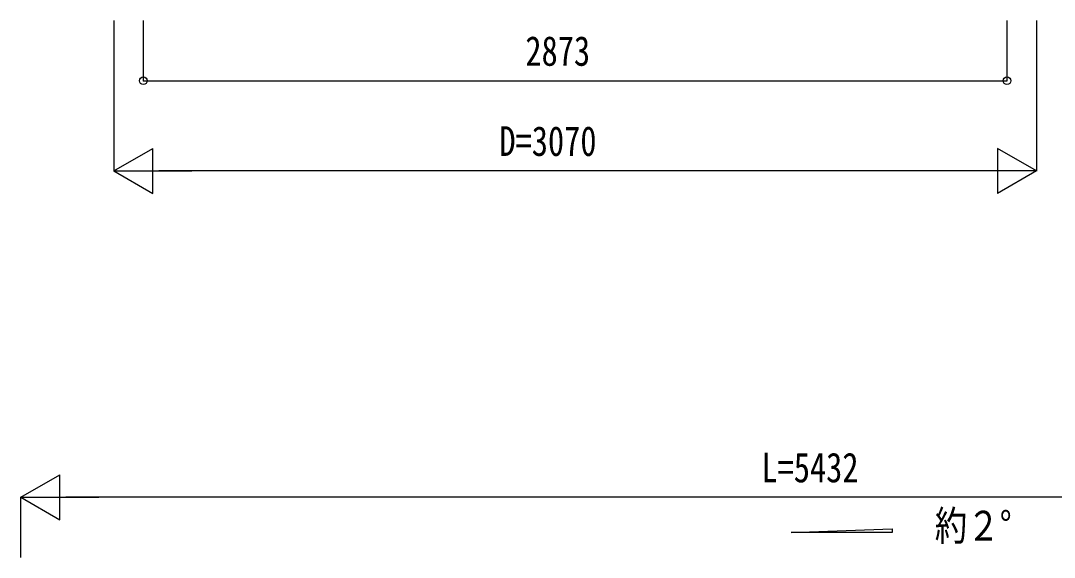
# Model space of a CAD drawing. Units: millimetres, scale not verified. Extents: x -12615 to 12615, y -8910 to 8910.
# Drawn here: x -3678 to -239, y -2165 to -378 of the extents above; entities that cross this region are included whole.
import ezdxf
from ezdxf.enums import TextEntityAlignment as Align

# ---------------------------------------------------------------- set-up
doc = ezdxf.new("R2010")
doc.units = ezdxf.units.MM
doc.header["$LTSCALE"] = 40
for name, color, linetype in [('0-2_USER1', 3, 'Continuous'), ('0-5_YKK_A1', 4, 'Continuous'), ('0-6_YKK_D', 6, 'Continuous')]:
    doc.layers.add(name, color=color, linetype=linetype)
doc.styles.add('ＭＳ ゴシック', font='')
doc.styles.get('ＭＳ ゴシック').set_extended_font_data('MS Gothic')

msp = doc.modelspace()

# ---------------------------------------------------------------- linework, layer by layer
at = {"layer": '0-5_YKK_A1'}
for p, q in [((-1114.53, -2082), (-778.53, -2069.58)), ((-778.53, -2082), (-1114.53, -2082)), ((-778.53, -2069.58), (-778.53, -2082))]:
    msp.add_line(p, q, dxfattribs=at)
at = {"layer": '0-6_YKK_D'}
for p, q in [((-3368.36, -378.29), (-3368.36, -879.29)), ((-3269.86, -378.29), (-3269.86, -579.29)), ((-396.86, -378.29), (-396.86, -579.29)), ((-298.36, -378.29), (-298.36, -879.29)), ((-3269.86, -578.29), (-396.86, -578.29)), ((-3368.36, -878.29), (-3238.46, -803.29)), ((-3238.46, -953.29), (-3238.46, -803.29)), ((-298.36, -878.29), (-428.26, -803.29)), ((-428.26, -803.29), (-428.26, -953.29)), ((-3368.36, -878.29), (-3238.46, -953.29)), ((-3368.36, -878.29), (-3108.55, -878.29)), ((-448.36, -878.29), (-3218.36, -878.29)), ((-298.36, -878.29), (-558.17, -878.29)), ((-298.36, -878.29), (-428.26, -953.29)), ((-3677.82, -1964.74), (-3547.92, -1889.74)), ((-3547.92, -2039.74), (-3547.92, -1889.74)), ((-3677.82, -2164.74), (-3677.82, -1963.74)), ((-3677.82, -1964.74), (-3547.92, -2039.74)), ((-3677.82, -1964.74), (-3418.01, -1964.74)), ((1603.96, -1964.74), (-3527.82, -1964.74))]:
    msp.add_line(p, q, dxfattribs=at)
for centre in [(-3269.86, -578.29), (-396.86, -578.29)]:
    msp.add_circle(centre, 12.75, dxfattribs=at)

# ---------------------------------------------------------------- texts
at = {"layer": '0-2_USER1', "style": 'ＭＳ ゴシック', "width": 0.8}
msp.add_text('約２°', height=98.97, dxfattribs=at).set_placement((-637.04, -2138.45), align=Align.BOTTOM_LEFT)
at = {"layer": '0-6_YKK_D', "style": 'ＭＳ ゴシック', "width": 0.8}
for s, p in [('2873', (-1998.96, -558.29)), ('D=3070', (-2085.36, -858.29)), ('L=5432', (-1213.93, -1944.74))]:
    msp.add_text(s, height=98.97, dxfattribs=at).set_placement(p, align=Align.BOTTOM_LEFT)

doc.saveas('drawing.dxf')
